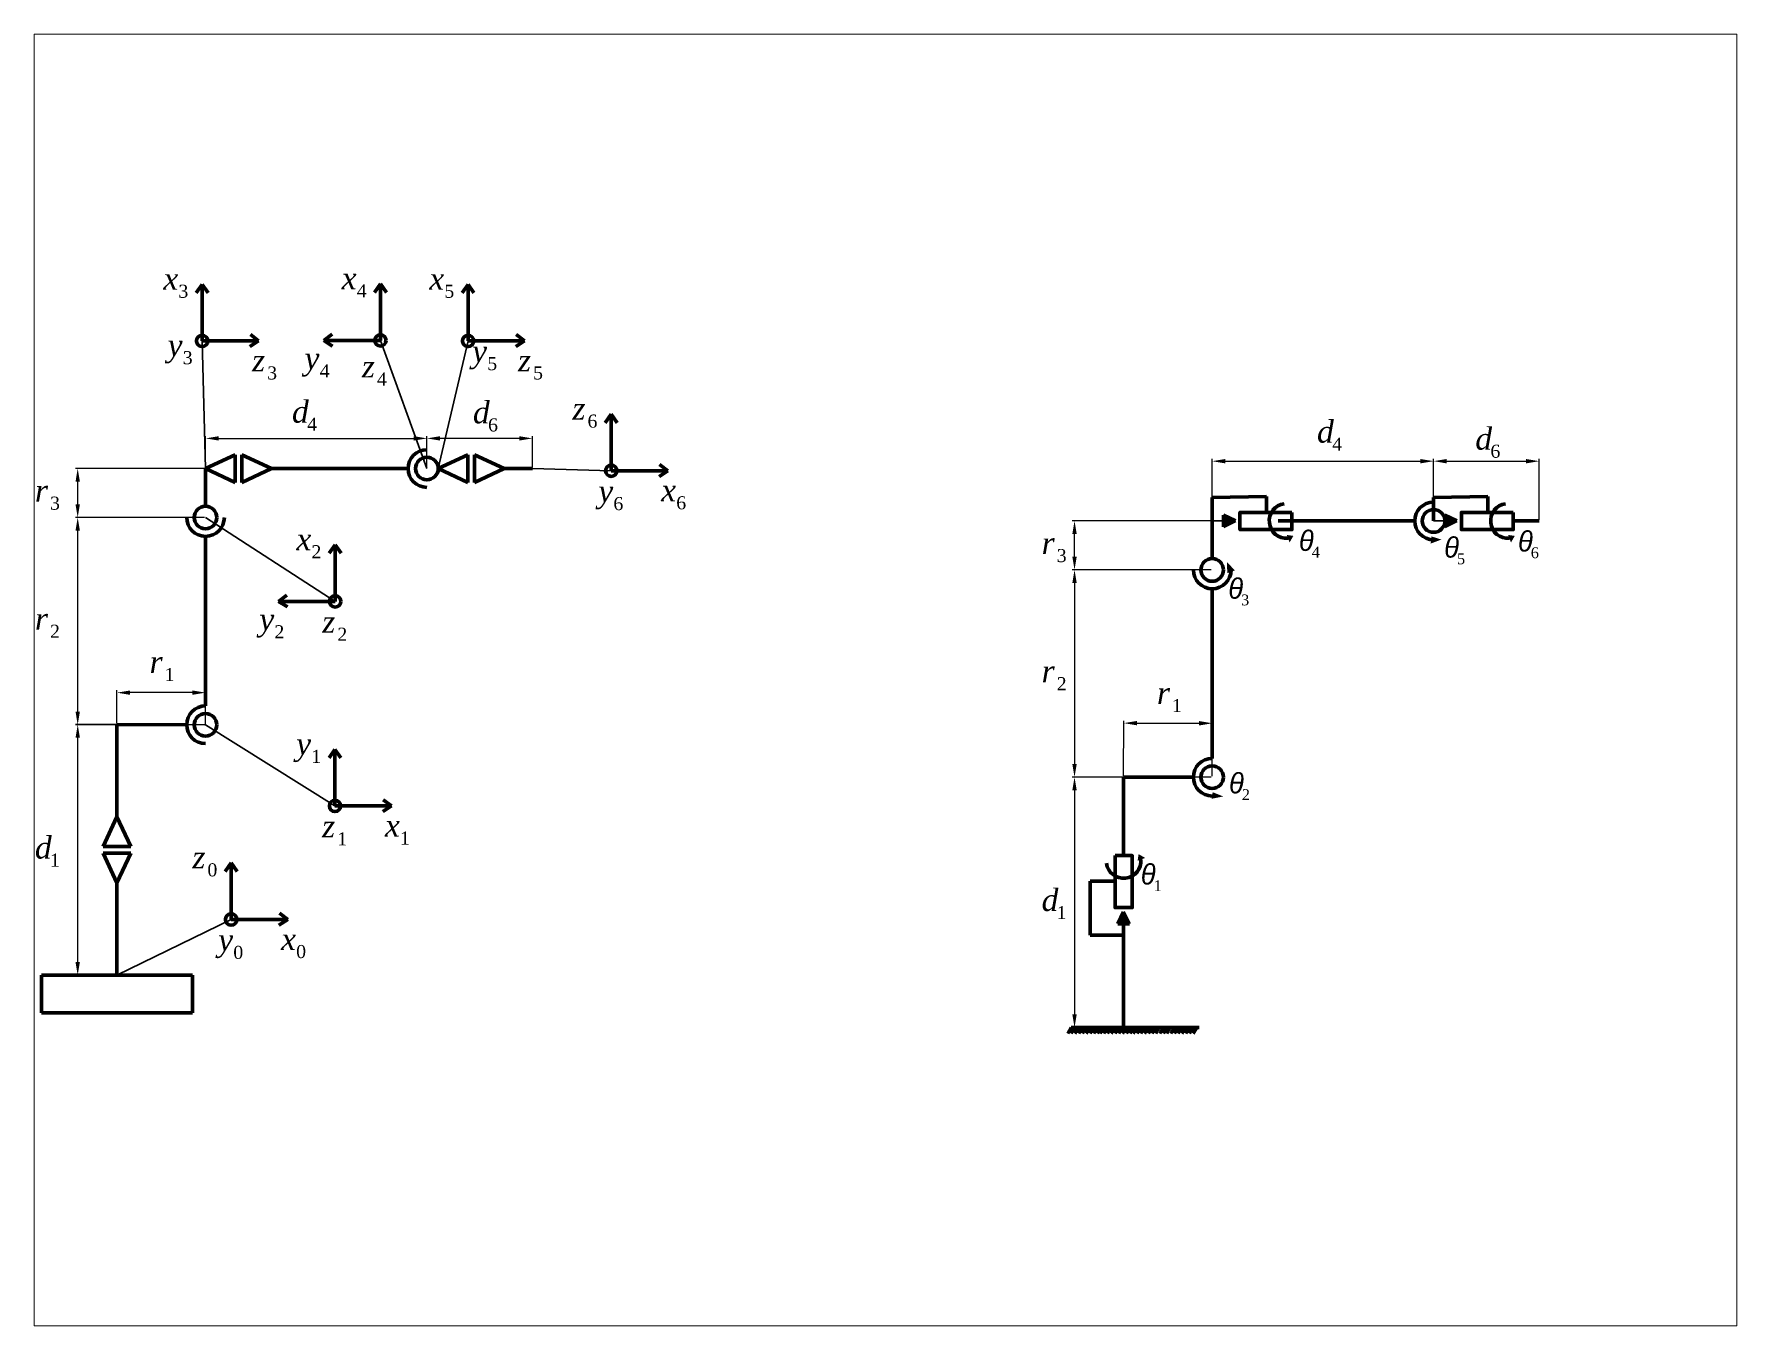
# Paper-space layout 'Layout2' of a CAD drawing. Header units: millimetres. Extents: x 26 to 231, y 20 to 176.
# The model-space entities are those that its viewports show. They can reach past a viewport. Long polylines and large blocks are cut down to what shows.
import ezdxf

# ---------------------------------------------------------------- set-up
doc = ezdxf.new("R2010")
doc.units = ezdxf.units.MM
doc.linetypes.add('ACAD_ISO02W100', pattern=[15, 12, -3])
doc.layers.add('Layer1', color=7, linetype='ACAD_ISO02W100', lineweight=30)
doc.layers.add('Layer2', color=7, linetype='Continuous', lineweight=30)
doc.styles.get("Standard").update_dxf_attribs({"font": 'arial.ttf'})
doc.styles.add('WMF-Symbol0', font='')
doc.styles.add('WMF-Times New Roman0', font='times.ttf')
doc.styles.add('WMF-Times New Roman1', font='timesi.ttf')
doc.styles.get('WMF-Symbol0').set_extended_font_data('Symbol', italic=True)
doc.dimstyles.new('ISO-25', dxfattribs={"dimtxt": 2.5, "dimasz": 7, "dimexe": 1.25, "dimexo": 0.625, "dimtad": 1, "dimtxsty": 'Standard', "dimcen": 2.5, "dimadec": 0, "dimazin": 0, "dimtfac": 1, "dimtmove": 0, "dimatfit": 3, "dimfxl": 1, "dimarcsym": 0})

# ---------------------------------------------------------------- blocks, each defined once
blk = doc.blocks.new('*D1')
at = {"layer": 'Defpoints', "color": 0, "transparency": 16777216}
for p in [(3504.57, 1505.39), (3387.07, 1489.38), (3504.57, 1489.38)]:
    blk.add_point(p, dxfattribs=at)
at = {"layer": 'Layer2', "color": 0, "lineweight": -2, "transparency": 16777216}
for p, q in [((3387.07, 1490.01), (3387.07, 1506.64)), ((3394.07, 1505.39), (3497.57, 1505.39)), ((3504.57, 1490.01), (3504.57, 1506.64))]:
    blk.add_line(p, q, dxfattribs=at)
at = {"layer": 'Layer2', "color": 0, "transparency": 16777216}
for points in [[(3394.07, 1506.55), (3394.07, 1504.22), (3387.07, 1505.39)], [(3497.57, 1506.55), (3497.57, 1504.22), (3504.57, 1505.39)]]:
    blk.add_solid(points, dxfattribs=at)
at = {"layer": 'Layer2', "color": 0, "transparency": 16777216, "insert": (3445.82, 1509.51), "char_height": 2.5, "attachment_point": 5}
blk.add_mtext('{\\H2.8x; }', dxfattribs=at)
blk = doc.blocks.new('*D2')
at = {"layer": 'Defpoints', "color": 0, "transparency": 16777216}
for p in [(3319.23, 1353.47), (3340.07, 1353.47), (3340.07, 1220.47)]:
    blk.add_point(p, dxfattribs=at)
at = {"layer": 'Layer2', "color": 0, "lineweight": -2, "transparency": 16777216}
for p, q in [((3339.45, 1353.47), (3317.98, 1353.47)), ((3319.23, 1227.47), (3319.23, 1346.47)), ((3339.45, 1220.47), (3317.98, 1220.47))]:
    blk.add_line(p, q, dxfattribs=at)
at = {"layer": 'Layer2', "color": 0, "transparency": 16777216}
for points in [[(3318.07, 1346.47), (3320.4, 1346.47), (3319.23, 1353.47)], [(3318.07, 1227.47), (3320.4, 1227.47), (3319.23, 1220.47)]]:
    blk.add_solid(points, dxfattribs=at)
at = {"layer": 'Layer2', "color": 0, "transparency": 16777216, "insert": (3315.11, 1286.97), "char_height": 2.5, "attachment_point": 5, "rotation": 90}
blk.add_mtext('{\\H2.8x; }', dxfattribs=at)
blk = doc.blocks.new('*D3')
at = {"layer": 'Defpoints', "color": 0, "transparency": 16777216}
for p in [(3340.07, 1370.43), (3340.07, 1353.47), (3387.07, 1352.37)]:
    blk.add_point(p, dxfattribs=at)
at = {"layer": 'Layer2', "color": 0, "lineweight": -2, "transparency": 16777216}
for p, q in [((3340.07, 1354.09), (3340.07, 1371.68)), ((3380.07, 1370.43), (3347.07, 1370.43)), ((3387.07, 1353), (3387.07, 1371.68))]:
    blk.add_line(p, q, dxfattribs=at)
at = {"layer": 'Layer2', "color": 0, "transparency": 16777216}
for points in [[(3347.07, 1371.59), (3347.07, 1369.26), (3340.07, 1370.43)], [(3380.07, 1371.59), (3380.07, 1369.26), (3387.07, 1370.43)]]:
    blk.add_solid(points, dxfattribs=at)
at = {"layer": 'Layer2', "color": 0, "transparency": 16777216, "insert": (3363.57, 1374.55), "char_height": 2.5, "attachment_point": 5}
blk.add_mtext('{\\H2.8x; }', dxfattribs=at)
blk = doc.blocks.new('*D4')
at = {"layer": 'Defpoints', "color": 0, "transparency": 16777216}
for p in [(3504.57, 1505.39), (3504.57, 1489.38), (3560.57, 1489.38)]:
    blk.add_point(p, dxfattribs=at)
at = {"layer": 'Layer2', "color": 0, "lineweight": -2, "transparency": 16777216}
for p, q in [((3504.57, 1490.01), (3504.57, 1506.64)), ((3553.57, 1505.39), (3511.57, 1505.39)), ((3560.57, 1490.01), (3560.57, 1506.64))]:
    blk.add_line(p, q, dxfattribs=at)
at = {"layer": 'Layer2', "color": 0, "transparency": 16777216}
for points in [[(3511.57, 1506.55), (3511.57, 1504.22), (3504.57, 1505.39)], [(3553.57, 1506.55), (3553.57, 1504.22), (3560.57, 1505.39)]]:
    blk.add_solid(points, dxfattribs=at)
at = {"layer": 'Layer2', "color": 0, "transparency": 16777216, "insert": (3532.57, 1509.51), "char_height": 2.5, "attachment_point": 5}
blk.add_mtext('{\\H2.8x; }', dxfattribs=at)
blk = doc.blocks.new('*D5')
at = {"layer": 'Defpoints', "color": 0, "transparency": 16777216}
for p in [(3848.27, 1461.56), (3921.34, 1461.56), (3921.34, 1435.56)]:
    blk.add_point(p, dxfattribs=at)
at = {"layer": 'Layer2', "color": 0, "lineweight": -2, "transparency": 16777216}
for p, q in [((3920.72, 1461.56), (3847.02, 1461.56)), ((3848.27, 1442.56), (3848.27, 1454.56)), ((3920.72, 1435.56), (3847.02, 1435.56))]:
    blk.add_line(p, q, dxfattribs=at)
at = {"layer": 'Layer2', "color": 0, "transparency": 16777216}
for points in [[(3847.1, 1454.56), (3849.43, 1454.56), (3848.27, 1461.56)], [(3847.1, 1442.56), (3849.43, 1442.56), (3848.27, 1435.56)]]:
    blk.add_solid(points, dxfattribs=at)
at = {"layer": 'Layer2', "color": 0, "transparency": 16777216, "insert": (3843.14, 1448.56), "char_height": 2.5, "attachment_point": 5, "rotation": 90}
blk.add_mtext('{\\H3.6x;  }', dxfattribs=at)
blk = doc.blocks.new('*D6')
at = {"layer": 'Defpoints', "color": 0, "transparency": 16777216}
for p in [(4038.84, 1493.29), (3921.34, 1461.56), (4038.84, 1461.56)]:
    blk.add_point(p, dxfattribs=at)
at = {"layer": 'Layer2', "color": 0, "lineweight": -2, "transparency": 16777216}
for p, q in [((3921.34, 1462.18), (3921.34, 1494.54)), ((3928.34, 1493.29), (4031.84, 1493.29)), ((4038.84, 1462.18), (4038.84, 1494.54))]:
    blk.add_line(p, q, dxfattribs=at)
at = {"layer": 'Layer2', "color": 0, "transparency": 16777216}
for points in [[(3928.34, 1494.45), (3928.34, 1492.12), (3921.34, 1493.29)], [(4031.84, 1494.45), (4031.84, 1492.12), (4038.84, 1493.29)]]:
    blk.add_solid(points, dxfattribs=at)
at = {"layer": 'Layer2', "color": 0, "transparency": 16777216, "insert": (3980.09, 1498.41), "char_height": 2.5, "attachment_point": 5}
blk.add_mtext('{\\H3.6x;  {\\H0.27778x;}}', dxfattribs=at)
blk = doc.blocks.new('*D7')
at = {"layer": 'Defpoints', "color": 0, "transparency": 16777216}
for p in [(4094.84, 1493.29), (4038.84, 1461.56), (4094.84, 1461.56)]:
    blk.add_point(p, dxfattribs=at)
at = {"layer": 'Layer2', "color": 0, "lineweight": -2, "transparency": 16777216}
for p, q in [((4038.84, 1462.18), (4038.84, 1494.54)), ((4045.84, 1493.29), (4087.84, 1493.29)), ((4094.84, 1462.18), (4094.84, 1494.54))]:
    blk.add_line(p, q, dxfattribs=at)
at = {"layer": 'Layer2', "color": 0, "transparency": 16777216}
for points in [[(4045.84, 1494.45), (4045.84, 1492.12), (4038.84, 1493.29)], [(4087.84, 1494.45), (4087.84, 1492.12), (4094.84, 1493.29)]]:
    blk.add_solid(points, dxfattribs=at)
at = {"layer": 'Layer2', "color": 0, "transparency": 16777216, "insert": (4066.84, 1498.41), "char_height": 2.5, "attachment_point": 5}
blk.add_mtext('{\\H3.6x;  }', dxfattribs=at)
blk = doc.blocks.new('*D8')
at = {"layer": 'Defpoints', "color": 0, "transparency": 16777216}
for p in [(3921.39, 1354.16), (3874.34, 1325.64), (3921.34, 1325.56)]:
    blk.add_point(p, dxfattribs=at)
at = {"layer": 'Layer2', "color": 0, "lineweight": -2, "transparency": 16777216}
for p, q in [((3874.34, 1326.27), (3874.39, 1355.5)), ((3881.39, 1354.24), (3914.39, 1354.18)), ((3921.34, 1326.18), (3921.39, 1355.41))]:
    blk.add_line(p, q, dxfattribs=at)
at = {"layer": 'Layer2', "color": 0, "transparency": 16777216}
for points in [[(3881.39, 1355.4), (3881.39, 1353.07), (3874.39, 1354.25)], [(3914.39, 1355.34), (3914.39, 1353.01), (3921.39, 1354.16)]]:
    blk.add_solid(points, dxfattribs=at)
at = {"layer": 'Layer2', "color": 0, "transparency": 16777216, "insert": (3897.9, 1359.33), "char_height": 2.5, "attachment_point": 5, "rotation": 359.89781}
blk.add_mtext('{\\H3.6x;  }', dxfattribs=at)
blk = doc.blocks.new('*D10')
at = {"layer": 'Defpoints', "color": 0, "transparency": 16777216}
for p in [(3921.34, 1435.56), (3848.27, 1325.56), (3921.34, 1325.56)]:
    blk.add_point(p, dxfattribs=at)
at = {"layer": 'Layer2', "color": 0, "lineweight": -2, "transparency": 16777216}
for p, q in [((3920.72, 1435.56), (3847.02, 1435.56)), ((3848.27, 1428.56), (3848.27, 1332.56)), ((3920.72, 1325.56), (3847.02, 1325.56))]:
    blk.add_line(p, q, dxfattribs=at)
at = {"layer": 'Layer2', "color": 0, "transparency": 16777216}
for points in [[(3847.1, 1428.56), (3849.43, 1428.56), (3848.27, 1435.56)], [(3847.1, 1332.56), (3849.43, 1332.56), (3848.27, 1325.56)]]:
    blk.add_solid(points, dxfattribs=at)
blk = doc.blocks.new('*D11')
at = {"layer": 'Defpoints', "color": 0, "transparency": 16777216}
for p in [(3874.34, 1325.56), (3848.27, 1192.64), (3874.34, 1192.64)]:
    blk.add_point(p, dxfattribs=at)
at = {"layer": 'Layer2', "color": 0, "lineweight": -2, "transparency": 16777216}
for p, q in [((3873.72, 1325.56), (3847.02, 1325.56)), ((3848.27, 1318.56), (3848.27, 1199.64)), ((3873.72, 1192.64), (3847.02, 1192.64))]:
    blk.add_line(p, q, dxfattribs=at)
at = {"layer": 'Layer2', "color": 0, "transparency": 16777216}
for points in [[(3847.1, 1318.56), (3849.43, 1318.56), (3848.27, 1325.56)], [(3847.1, 1199.64), (3849.43, 1199.64), (3848.27, 1192.64)]]:
    blk.add_solid(points, dxfattribs=at)
blk = doc.blocks.new('*D20')
at = {"layer": 'Defpoints', "color": 0, "transparency": 16777216}
for p in [(3319.23, 1463.38), (3387.07, 1463.38), (3387.07, 1353.38)]:
    blk.add_point(p, dxfattribs=at)
at = {"layer": 'Layer2', "color": 0, "lineweight": -2, "transparency": 16777216}
for p, q in [((3386.45, 1463.38), (3317.98, 1463.38)), ((3319.23, 1360.38), (3319.23, 1456.38)), ((3386.45, 1353.38), (3317.98, 1353.38))]:
    blk.add_line(p, q, dxfattribs=at)
at = {"layer": 'Layer2', "color": 0, "transparency": 16777216}
for points in [[(3318.07, 1456.38), (3320.4, 1456.38), (3319.23, 1463.38)], [(3318.07, 1360.38), (3320.4, 1360.38), (3319.23, 1353.38)]]:
    blk.add_solid(points, dxfattribs=at)
blk = doc.blocks.new('*D21')
at = {"layer": 'Defpoints', "color": 0, "transparency": 16777216}
for p in [(3319.23, 1489.38), (3387.07, 1489.38), (3387.07, 1463.38)]:
    blk.add_point(p, dxfattribs=at)
at = {"layer": 'Layer2', "color": 0, "lineweight": -2, "transparency": 16777216}
for p, q in [((3386.45, 1489.38), (3317.98, 1489.38)), ((3319.23, 1470.38), (3319.23, 1482.38)), ((3386.45, 1463.38), (3317.98, 1463.38))]:
    blk.add_line(p, q, dxfattribs=at)
at = {"layer": 'Layer2', "color": 0, "transparency": 16777216}
for points in [[(3318.07, 1482.38), (3320.4, 1482.38), (3319.23, 1489.38)], [(3318.07, 1470.38), (3320.4, 1470.38), (3319.23, 1463.38)]]:
    blk.add_solid(points, dxfattribs=at)

msp = doc.modelspace()

# ---------------------------------------------------------------- hatches: boundary and pattern name
at = {"lineweight": 70}
h = msp.add_hatch(color=256, dxfattribs=at)
h.dxf.hatch_style = 1
h.paths.add_polyline_path([(3933.75, 1461.599), (3927.341, 1464.692), (3927.341, 1461.599), (3927.341, 1458.506)])
h = msp.add_hatch(color=256, dxfattribs=at)
h.dxf.hatch_style = 1
h.paths.add_polyline_path([(4051.25, 1461.599), (4044.841, 1464.692), (4044.841, 1461.599), (4044.841, 1458.506)])
h = msp.add_hatch(color=256, dxfattribs=at)
h.dxf.hatch_style = 1
h.paths.add_polyline_path([(3964.407, 1453.633), (3960.907, 1454.133), (3962.407, 1450.133)])
h = msp.add_hatch(color=256, dxfattribs=at)
h.dxf.hatch_style = 1
h.paths.add_polyline_path([(4037.645, 1453.362), (4037.315, 1449.563), (4042.988, 1451.693)])
h = msp.add_hatch(color=256, dxfattribs=at)
h.dxf.hatch_style = 1
h.paths.add_polyline_path([(4081.907, 1453.633), (4078.407, 1454.133), (4079.907, 1450.133)])
h = msp.add_hatch(color=256, dxfattribs=at)
h.dxf.hatch_style = 1
h.paths.add_polyline_path([(3929.146, 1439.813), (3929.341, 1433.808), (3933.341, 1435.308)])
h = msp.add_hatch(color=256, dxfattribs=at)
h.dxf.hatch_style = 1
h.paths.add_polyline_path([(3921.572, 1317.587), (3921.072, 1314.087), (3927.189, 1315.343)])
h = msp.add_hatch(color=256, dxfattribs=at)
h.dxf.hatch_style = 1
h.paths.add_polyline_path([(3882.265, 1284.707), (3881.765, 1281.207), (3885.765, 1282.707)])
h = msp.add_hatch(color=256, dxfattribs=at)
h.dxf.hatch_style = 1
h.paths.add_polyline_path([(3874.3, 1254.051), (3871.207, 1247.641), (3874.3, 1247.641), (3877.393, 1247.641)])

# ---------------------------------------------------------------- linework, layer by layer
for p, q in [((3385.265, 1587.148), (3382.11, 1582.642)), ((3385.265, 1557.148), (3385.265, 1587.148)), ((3385.265, 1587.148), (3388.42, 1582.642)), ((3479.9, 1587.384), (3476.746, 1582.879)), ((3479.9, 1557.384), (3479.9, 1587.384)), ((3479.9, 1587.384), (3483.055, 1582.879)), ((3526.392, 1587.148), (3523.237, 1582.642)), ((3526.392, 1557.148), (3526.392, 1587.148)), ((3526.392, 1587.148), (3529.546, 1582.642)), ((3385.265, 1557.148), (3415.265, 1557.148)), ((3415.265, 1557.148), (3410.647, 1554.16)), ((3415.265, 1557.148), (3410.878, 1560.465)), ((3449.9, 1557.384), (3454.287, 1560.701)), ((3479.9, 1557.384), (3449.9, 1557.384)), ((3449.9, 1557.384), (3454.518, 1554.396)), ((3526.392, 1557.148), (3556.392, 1557.148)), ((3556.392, 1557.148), (3551.774, 1554.16)), ((3556.392, 1557.148), (3552.005, 1560.465)), ((3602.383, 1518.227), (3599.228, 1513.722)), ((3602.383, 1488.227), (3602.383, 1518.227)), ((3602.383, 1518.227), (3605.538, 1513.722)), ((3387.07, 1489.384), (3402.82, 1496.734)), ((3402.82, 1489.384), (3402.82, 1496.734)), ((3406.32, 1489.384), (3406.32, 1496.734)), ((3422.07, 1489.384), (3406.32, 1496.734)), ((3510.57, 1489.384), (3526.32, 1496.734)), ((3526.32, 1489.384), (3526.32, 1496.734)), ((3529.82, 1489.384), (3529.82, 1496.734)), ((3545.57, 1489.384), (3529.82, 1496.734)), ((3632.383, 1488.227), (3627.996, 1491.544)), ((3387.07, 1469.384), (3387.07, 1489.384)), ((3387.07, 1489.384), (3402.82, 1482.034)), ((3402.82, 1489.384), (3402.82, 1482.034)), ((3406.32, 1489.384), (3406.32, 1482.034)), ((3422.07, 1489.384), (3406.32, 1482.034)), ((3422.07, 1489.384), (3465.82, 1489.384)), ((3465.82, 1489.384), (3494.57, 1489.384)), ((3510.57, 1489.384), (3526.32, 1482.034)), ((3526.32, 1489.384), (3526.32, 1482.034)), ((3529.82, 1489.384), (3529.82, 1482.034)), ((3545.57, 1489.384), (3529.82, 1482.034)), ((3545.57, 1489.384), (3560.57, 1489.384)), ((3602.383, 1488.227), (3632.383, 1488.227)), ((3632.383, 1488.227), (3627.765, 1485.239)), ((3933.75, 1461.599), (3927.341, 1464.692)), ((3927.341, 1464.692), (3927.341, 1461.599)), ((4051.25, 1461.599), (4044.841, 1464.692)), ((4044.841, 1464.692), (4044.841, 1461.599)), ((3921.341, 1441.558), (3921.341, 1461.558)), ((3933.75, 1461.599), (3927.341, 1458.506)), ((3927.341, 1458.506), (3927.341, 1461.599)), ((3956.341, 1461.558), (4000.091, 1461.558)), ((4000.091, 1461.558), (4028.841, 1461.558)), ((4051.25, 1461.599), (4044.841, 1458.506)), ((4044.841, 1458.506), (4044.841, 1461.599)), ((4081.103, 1461.558), (4094.841, 1461.558)), ((3387.07, 1363.384), (3387.07, 1453.384)), ((3455.879, 1448.887), (3452.724, 1444.382)), ((3455.879, 1418.887), (3455.879, 1448.887)), ((3455.879, 1448.887), (3459.034, 1444.382)), ((3425.879, 1418.887), (3430.266, 1422.204)), ((3921.341, 1335.558), (3921.341, 1425.558)), ((3455.879, 1418.887), (3425.879, 1418.887)), ((3425.879, 1418.887), (3430.497, 1415.899)), ((3340.07, 1353.468), (3377.07, 1353.402)), ((3340.07, 1304.468), (3340.07, 1353.468)), ((3455.776, 1340.273), (3452.621, 1335.768)), ((3455.776, 1310.273), (3455.776, 1340.273)), ((3455.776, 1340.273), (3458.93, 1335.768)), ((3874.341, 1325.641), (3911.341, 1325.575)), ((3874.341, 1283.903), (3874.341, 1325.641)), ((3485.776, 1310.273), (3481.389, 1313.59)), ((3340.07, 1304.468), (3332.72, 1288.718)), ((3340.07, 1304.468), (3347.42, 1288.718)), ((3455.776, 1310.273), (3485.776, 1310.273)), ((3485.776, 1310.273), (3481.158, 1307.285)), ((3340.07, 1288.718), (3332.72, 1288.718)), ((3340.07, 1285.218), (3332.72, 1285.218)), ((3340.07, 1269.468), (3332.72, 1285.218)), ((3340.07, 1288.718), (3347.42, 1288.718)), ((3340.07, 1285.218), (3347.42, 1285.218)), ((3340.07, 1269.468), (3347.42, 1285.218)), ((3400.664, 1280.019), (3397.509, 1275.514)), ((3400.664, 1250.019), (3400.664, 1280.019)), ((3400.664, 1280.019), (3403.819, 1275.514)), ((3340.07, 1220.468), (3340.07, 1269.468)), ((3400.664, 1250.019), (3430.664, 1250.019)), ((3430.664, 1250.019), (3426.046, 1247.032)), ((3430.664, 1250.019), (3426.277, 1253.337)), ((3874.3, 1254.051), (3871.207, 1247.641)), ((3871.207, 1247.641), (3874.3, 1247.641)), ((3874.3, 1254.051), (3877.393, 1247.641)), ((3874.341, 1192.641), (3874.3, 1247.641)), ((3877.393, 1247.641), (3874.3, 1247.641)), ((3380.07, 1220.514), (3300.07, 1220.422)), ((3300.07, 1220.422), (3300.07, 1200.422)), ((3380.07, 1200.514), (3380.07, 1220.514)), ((3300.07, 1200.422), (3380.07, 1200.514)), ((3846.478, 1192.629), (3844.681, 1189.463)), ((3914.341, 1192.688), (3846.467, 1192.609)), ((3848.307, 1192.629), (3846.51, 1189.463)), ((3850.307, 1192.629), (3848.51, 1189.463)), ((3852.307, 1192.629), (3850.51, 1189.463)), ((3854.307, 1192.629), (3852.51, 1189.463)), ((3856.307, 1192.629), (3854.51, 1189.463)), ((3858.307, 1192.629), (3856.51, 1189.463)), ((3860.307, 1192.629), (3858.51, 1189.463)), ((3862.307, 1192.629), (3860.51, 1189.463)), ((3863.593, 1192.688), (3861.796, 1189.522)), ((3865.593, 1192.688), (3863.796, 1189.522)), ((3867.593, 1192.688), (3865.796, 1189.522)), ((3869.593, 1192.688), (3867.796, 1189.522)), ((3871.593, 1192.688), (3869.796, 1189.522)), ((3873.593, 1192.688), (3871.796, 1189.522)), ((3875.593, 1192.688), (3873.796, 1189.522)), ((3877.593, 1192.688), (3875.796, 1189.522)), ((3879.593, 1192.688), (3877.796, 1189.522)), ((3881.26, 1192.688), (3879.463, 1189.522)), ((3883.26, 1192.688), (3881.463, 1189.522)), ((3885.26, 1192.688), (3883.463, 1189.522)), ((3887.26, 1192.688), (3885.463, 1189.522)), ((3889.26, 1192.688), (3887.463, 1189.522)), ((3891.26, 1192.688), (3889.463, 1189.522)), ((3893.26, 1192.688), (3891.463, 1189.522)), ((3895.26, 1192.688), (3893.463, 1189.522)), ((3897.26, 1192.688), (3895.463, 1189.522)), ((3899.089, 1192.688), (3897.292, 1189.522)), ((3901.089, 1192.688), (3899.292, 1189.522)), ((3903.089, 1192.688), (3901.292, 1189.522)), ((3905.089, 1192.688), (3903.292, 1189.522)), ((3907.089, 1192.688), (3905.292, 1189.522)), ((3909.089, 1192.688), (3907.292, 1189.522)), ((3911.089, 1192.688), (3909.292, 1189.522)), ((3913.089, 1192.688), (3911.292, 1189.522))]:
    msp.add_line(p, q, dxfattribs=at)
at = {"color": 0, "lineweight": 70}
for p, q in [((3950.103, 1474.582), (3921.341, 1474.078)), ((3921.341, 1474.078), (3921.341, 1461.558)), ((3950.103, 1466.132), (3950.103, 1474.582)), ((4067.603, 1474.582), (4038.841, 1474.078)), ((4038.841, 1474.078), (4038.841, 1461.558)), ((4067.603, 1466.132), (4067.603, 1474.582)), ((3869.767, 1270.403), (3856.61, 1270.403)), ((3856.61, 1270.403), (3856.61, 1241.641)), ((3856.61, 1241.641), (3874.341, 1241.641))]:
    msp.add_line(p, q, dxfattribs=at)
at = {"lineweight": 70}
for points in [[(3963.603, 1466.132), (3963.603, 1456.984), (3936.079, 1456.984), (3936.079, 1466.132)], [(4081.103, 1466.132), (4081.103, 1456.984), (4053.579, 1456.984), (4053.579, 1466.132)], [(3869.767, 1283.903), (3878.915, 1283.903), (3878.915, 1256.379), (3869.767, 1256.379)]]:
    msp.add_lwpolyline(points, close=True, dxfattribs=at)
at = {"lineweight": 100}
for centre in [(3385.265, 1557.148), (3479.9, 1557.384), (3526.392, 1557.148), (3602.383, 1488.227), (3455.879, 1418.887), (3455.776, 1310.273), (3400.664, 1250.019)]:
    msp.add_circle(centre, 3, dxfattribs=at)
at = {"lineweight": 70}
for centre in [(3504.57, 1489.384), (3387.07, 1463.384), (4038.841, 1461.558), (3921.341, 1435.558), (3387.07, 1353.384), (3921.341, 1325.558)]:
    msp.add_circle(centre, 6, dxfattribs=at)
for centre, start, end in [((3504.57, 1489.384), 90, 270), ((4038.841, 1461.558), 90, 270), ((3387.07, 1463.384), 180, 0), ((3921.341, 1435.558), 180, 0), ((3387.07, 1353.384), 90, 270), ((3921.341, 1325.558), 90, 270)]:
    msp.add_arc(centre, 10, start, end, dxfattribs=at)
at = {"color": 0, "lineweight": 70}
for centre, start, end in [((3960.841, 1461.558), 98.150933, 274.544628), ((4078.341, 1461.558), 98.150933, 274.544628), ((3874.341, 1281.141), 188.150933, 4.544628)]:
    msp.add_arc(centre, 9.228, start, end, dxfattribs=at)
at = {"layer": 'Layer1'}
for p, q in [((3385.265, 1557.148), (3387.07, 1489.384)), ((3479.9, 1557.384), (3504.57, 1489.384)), ((3526.392, 1557.148), (3510.57, 1489.384)), ((3560.57, 1489.384), (3602.383, 1488.227)), ((3455.879, 1418.887), (3387.07, 1463.384)), ((3921.341, 1461.558), (3927.341, 1461.599)), ((4038.841, 1461.558), (4044.841, 1461.558)), ((3455.776, 1310.273), (3387.07, 1353.384)), ((3340.07, 1220.468), (3400.664, 1250.019))]:
    msp.add_line(p, q, dxfattribs=at)

# ---------------------------------------------------------------- texts
at = {"layer": 'Layer1', "color": 7, "lineweight": 0}
for s, height, style, p in [('q', 10.856, 'WMF-Symbol0', (3967.35, 1445.673)), ('q', 10.856, 'WMF-Symbol0', (4083.615, 1445.338)), ('4', 5.754, 'WMF-Times New Roman0', (3974.135, 1442.145)), ('q', 10.856, 'WMF-Symbol0', (4044.427, 1442.112)), ('6', 5.754, 'WMF-Times New Roman0', (4090.4, 1441.81)), ('5', 5.754, 'WMF-Times New Roman0', (4051.212, 1438.584)), ('q', 10.856, 'WMF-Symbol0', (3929.866, 1420.286)), ('3', 5.754, 'WMF-Times New Roman0', (3936.651, 1416.757)), ('q', 10.856, 'WMF-Symbol0', (3930.245, 1316.962)), ('2', 5.754, 'WMF-Times New Roman0', (3937.03, 1313.434)), ('q', 10.856, 'WMF-Symbol0', (3883.425, 1268.595)), ('1', 5.754, 'WMF-Times New Roman0', (3890.21, 1265.067))]:
    msp.add_text(s, height=height, dxfattribs=dict(at, style=style)).set_placement(p)
at = {"layer": 'Layer2', "color": 7, "lineweight": 0}
for s, height, style, p in [('x', 11.785, 'WMF-Times New Roman1', (3364.673, 1584.282)), ('x', 11.785, 'WMF-Times New Roman1', (3459.309, 1584.519)), ('x', 11.785, 'WMF-Times New Roman1', (3505.8, 1584.282)), ('3', 6.94, 'WMF-Times New Roman0', (3372.694, 1580.027)), ('4', 6.94, 'WMF-Times New Roman0', (3467.329, 1580.263)), ('5', 6.94, 'WMF-Times New Roman0', (3513.82, 1580.027)), ('y', 11.785, 'WMF-Times New Roman1', (3366.962, 1549.021)), ('3', 6.94, 'WMF-Times New Roman0', (3374.982, 1544.765)), ('z', 11.785, 'WMF-Times New Roman1', (3411.766, 1540.916)), ('y', 11.785, 'WMF-Times New Roman1', (3439.637, 1542.022)), ('z', 11.785, 'WMF-Times New Roman1', (3470.038, 1537.71)), ('y', 11.785, 'WMF-Times New Roman1', (3528.577, 1545.855)), ('5', 6.94, 'WMF-Times New Roman0', (3536.597, 1541.599)), ('z', 11.785, 'WMF-Times New Roman1', (3552.893, 1540.916)), ('3', 6.94, 'WMF-Times New Roman0', (3419.787, 1536.661)), ('4', 6.94, 'WMF-Times New Roman0', (3447.658, 1537.766)), ('4', 6.94, 'WMF-Times New Roman0', (3478.058, 1533.454)), ('5', 6.94, 'WMF-Times New Roman0', (3560.914, 1536.661)), ('d', 11.785, 'WMF-Times New Roman1', (3432.964, 1513.688)), ('d', 11.785, 'WMF-Times New Roman1', (3528.999, 1513.331)), ('z', 11.785, 'WMF-Times New Roman1', (3581.791, 1515.362)), ('4', 6.94, 'WMF-Times New Roman0', (3440.984, 1509.432)), ('6', 6.94, 'WMF-Times New Roman0', (3537.02, 1509.075)), ('6', 6.94, 'WMF-Times New Roman0', (3589.812, 1511.106)), ('d', 11.785, 'WMF-Times New Roman1', (3976.968, 1503.12)), ('d', 11.785, 'WMF-Times New Roman1', (4060.984, 1499.37)), ('4', 6.94, 'WMF-Times New Roman0', (3984.989, 1498.865)), ('6', 6.94, 'WMF-Times New Roman0', (4069.005, 1495.115)), ('r', 11.785, 'WMF-Times New Roman1', (3296.53, 1471.797)), ('3', 6.94, 'WMF-Times New Roman0', (3304.551, 1467.541)), ('y', 11.785, 'WMF-Times New Roman1', (3595.52, 1471.553)), ('6', 6.94, 'WMF-Times New Roman0', (3603.541, 1467.298)), ('x', 11.785, 'WMF-Times New Roman1', (3628.884, 1471.996)), ('6', 6.94, 'WMF-Times New Roman0', (3636.905, 1467.74)), ('x', 11.785, 'WMF-Times New Roman1', (3435.287, 1446.022)), ('2', 6.94, 'WMF-Times New Roman0', (3443.308, 1441.766)), ('r', 11.785, 'WMF-Times New Roman1', (3830.801, 1443.971)), ('3', 6.94, 'WMF-Times New Roman0', (3838.821, 1439.715)), ('r', 11.785, 'WMF-Times New Roman1', (3296.53, 1403.797)), ('y', 11.785, 'WMF-Times New Roman1', (3415.616, 1403.525)), ('z', 11.785, 'WMF-Times New Roman1', (3449.017, 1402.213)), ('2', 6.94, 'WMF-Times New Roman0', (3304.551, 1399.541)), ('2', 6.94, 'WMF-Times New Roman0', (3423.637, 1399.269)), ('2', 6.94, 'WMF-Times New Roman0', (3457.037, 1397.957)), ('r', 11.785, 'WMF-Times New Roman1', (3357.366, 1380.846)), ('1', 6.94, 'WMF-Times New Roman0', (3365.387, 1376.59)), ('r', 11.785, 'WMF-Times New Roman1', (3830.801, 1375.971)), ('2', 6.94, 'WMF-Times New Roman0', (3838.821, 1371.715)), ('r', 11.785, 'WMF-Times New Roman1', (3891.992, 1364.38)), ('1', 6.94, 'WMF-Times New Roman0', (3900.013, 1360.124)), ('y', 11.785, 'WMF-Times New Roman1', (3435.184, 1337.408)), ('1', 6.94, 'WMF-Times New Roman0', (3443.204, 1333.152)), ('z', 11.785, 'WMF-Times New Roman1', (3448.913, 1293.599)), ('x', 11.785, 'WMF-Times New Roman1', (3482.277, 1294.042)), ('d', 11.785, 'WMF-Times New Roman1', (3296.53, 1282.339)), ('1', 6.94, 'WMF-Times New Roman0', (3456.934, 1289.344)), ('1', 6.94, 'WMF-Times New Roman0', (3490.298, 1289.786)), ('1', 6.94, 'WMF-Times New Roman0', (3304.551, 1278.083)), ('z', 11.785, 'WMF-Times New Roman1', (3380.072, 1277.154)), ('0', 6.94, 'WMF-Times New Roman0', (3388.093, 1272.898)), ('d', 11.785, 'WMF-Times New Roman1', (3830.801, 1254.513)), ('1', 6.94, 'WMF-Times New Roman0', (3838.821, 1250.257)), ('y', 11.785, 'WMF-Times New Roman1', (3393.801, 1233.346)), ('x', 11.785, 'WMF-Times New Roman1', (3427.165, 1233.788)), ('0', 6.94, 'WMF-Times New Roman0', (3401.822, 1229.09)), ('0', 6.94, 'WMF-Times New Roman0', (3435.186, 1229.532))]:
    msp.add_text(s, height=height, dxfattribs=dict(at, style=style)).set_placement(p)

# ---------------------------------------------------------------- dimensions: what is measured, and where the dimension line sits
at = {"layer": 'Layer2'}
for base, p1, p2, text, picture, middle in [((3504.57, 1505.388), (3387.07, 1489.384), (3504.57, 1489.384), '{\\H2.8x; }', '*D1', (3445.82, 1509.513)), ((3504.57, 1505.388), (3560.57, 1489.384), (3504.57, 1489.384), '{\\H2.8x; }', '*D4', (3532.57, 1509.513)), ((4038.841, 1493.288), (3921.341, 1461.558), (4038.841, 1461.558), '{\\H3.6x;  {\\H0.27778x;}}', '*D6', (3980.091, 1498.413)), ((4094.841, 1493.288), (4038.841, 1461.558), (4094.841, 1461.558), '{\\H3.6x;  }', '*D7', (4066.841, 1498.413)), ((3340.07, 1370.425), (3387.07, 1352.372), (3340.07, 1353.468), '{\\H2.8x; }', '*D3', (3363.57, 1374.55))]:
    dim = msp.add_linear_dim(base=base, p1=p1, p2=p2, text=text, dimstyle='ISO-25', dxfattribs=at)
    dim.commit()
    dim.dimension.update_dxf_attribs({"geometry": picture, "text_midpoint": middle})
for base, p1, p2, text, picture, middle in [((3319.233, 1489.384), (3387.07, 1463.384), (3387.07, 1489.384), '  ', '*D21', (3317.358, 1476.384)), ((3319.233, 1463.384), (3387.07, 1353.384), (3387.07, 1463.384), ' ', '*D20', (3319.233, 1408.384)), ((3848.267, 1461.558), (3921.341, 1435.558), (3921.341, 1461.558), '{\\H3.6x;  }', '*D5', (3843.142, 1448.558)), ((3848.267, 1325.558), (3921.341, 1435.558), (3921.341, 1325.558), '  ', '*D10', (3846.392, 1380.558)), ((3319.233, 1353.468), (3340.07, 1220.468), (3340.07, 1353.468), '{\\H2.8x; }', '*D2', (3315.108, 1286.968)), ((3848.267, 1192.641), (3874.341, 1325.558), (3874.341, 1192.641), '  ', '*D11', (3846.392, 1259.099))]:
    dim = msp.add_linear_dim(base=base, p1=p1, p2=p2, angle=90, text=text, dimstyle='ISO-25', dxfattribs=at)
    dim.commit()
    dim.dimension.update_dxf_attribs({"geometry": picture, "text_midpoint": middle})
dim = msp.add_aligned_dim(p1=(3874.341, 1325.641), p2=(3921.341, 1325.558), distance=28.607, text='{\\H3.6x;  }', dimstyle='ISO-25', dxfattribs=at)
dim.commit()
dim.dimension.update_dxf_attribs({"geometry": '*D8', "text_midpoint": (3897.901, 1359.332)})

psp = doc.layouts.new('Layout2')

# ---------------------------------------------------------------- viewports
at = {"layer": 'Layer2'}
psp.add_viewport(center=(128.5, 97.5), size=(205.6, 156), view_center_point=(3747.945, 1377.142), view_height=685.73098, dxfattribs=at)

doc.saveas('drawing.dxf')
